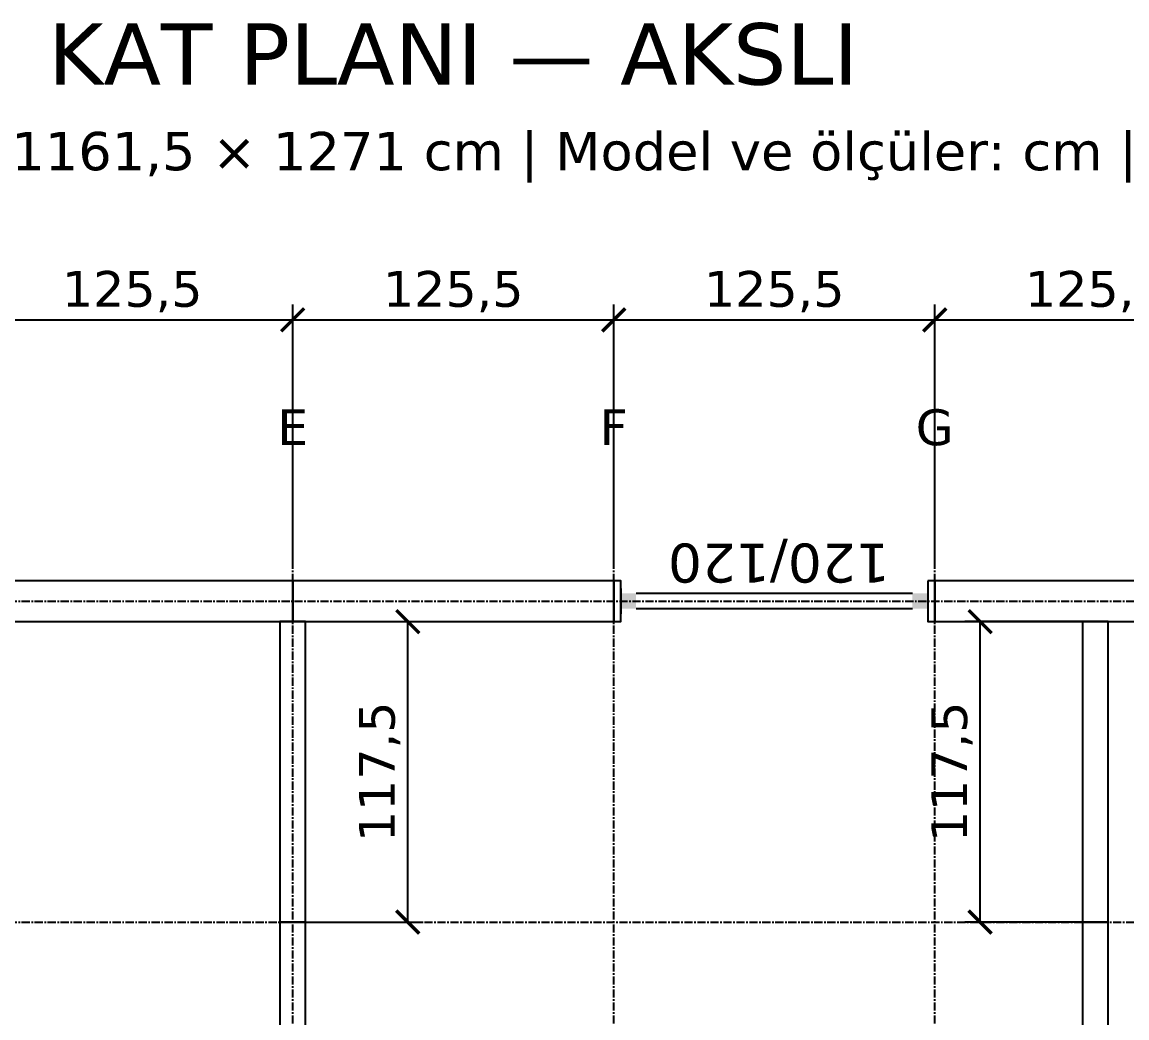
# Model space of a CAD drawing. Header units: centimetres. Extents: x -135 to 5324, y -1304 to 1609.
# Drawn here: x 412.2 to 844.1, y 1100 to 1489.4 of the extents above; entities that cross this region are included whole.
import ezdxf
from ezdxf.enums import TextEntityAlignment as Align

# ---------------------------------------------------------------- set-up
doc = ezdxf.new("R2010")
doc.units = ezdxf.units.CM
doc.linetypes.add('CENTER', pattern=[5.08, 3.175, -0.635, 0.635, -0.635])
for name, color, linetype in [('AKS', 4, 'CENTER'), ('AKS_YAZI', 4, 'Continuous'), ('DIS_DUVAR_160', 30, 'Continuous'), ('IC_DUVAR_100', 30, 'Continuous'), ('ODA_ADLARI', 7, 'Continuous'), ('OLCULER', 7, 'Continuous'), ('OZEL_PANEL_OLCU_CM', 3, 'Continuous'), ('PENCERE', 10, 'Continuous')]:
    doc.layers.add(name, color=color, linetype=linetype)
doc.styles.add('PORTMAN', font='DejaVuSans.ttf')
doc.styles.get("Standard").update_dxf_attribs({"font": 'DejaVuSans.ttf'})
doc.dimstyles.new('PORTMAN', dxfattribs={"dimtxt": 14, "dimasz": 9, "dimexe": 6, "dimexo": 5, "dimgap": 4, "dimtad": 1, "dimtxsty": 'PORTMAN', "dimblk": 'ARCHTICK', "dimcen": 2.5, "dimazin": 3, "dimtfac": 0.5, "dimtmove": 2, "dimatfit": 3})

# ---------------------------------------------------------------- blocks, each defined once
blk = doc.blocks.new('BOM_D09_1255p0_DIS_DOLU')
blk.add_lwpolyline([(0, 0), (16, 0), (16, 125.5), (0, 125.5)], close=True)
blk = doc.blocks.new('kaynak-pencere-120120')
at = {"layer": 'PENCERE', "color": 1}
for p, q in [((53387.01, 8192.86), (53397.01, 8192.86)), ((53389.01, 8186.86), (53389.01, 8078.86)), ((53395.01, 8186.86), (53395.01, 8078.86)), ((53387.01, 8072.86), (53397.01, 8072.86))]:
    blk.add_line(p, q, dxfattribs=at)
for points in [[(53389.01, 8192.86), (53389.01, 8186.86), (53395.01, 8192.86), (53395.01, 8186.86)], [(53389.01, 8072.86), (53389.01, 8078.86), (53395.01, 8072.86), (53395.01, 8078.86)]]:
    blk.add_solid(points, dxfattribs=at)
at = {"layer": 'PENCERE', "color": 0, "lineweight": 25}
blk.add_text('120/120', height=15.217, rotation=270, dxfattribs=at).set_placement((53369.52, 8178.03))
blk = doc.blocks.new('BOM_P01_PENCERE_1200x1200')
at = {"layer": 'PENCERE'}
blk.add_blockref('kaynak-pencere-120120', (0, 0), dxfattribs=at)
blk = doc.blocks.new('BOM_D12_1255p0_DIS_P01')
for points in [[(0, 122.75), (16, 122.75), (16, 125.5), (0, 125.5)], [(0, 0), (16, 0), (16, 2.75), (0, 2.75)]]:
    blk.add_lwpolyline(points, close=True)
at = {"layer": 'PENCERE'}
blk.add_blockref('BOM_P01_PENCERE_1200x1200', (-53384.006, -8070.111), dxfattribs=at)
blk = doc.blocks.new('BOM_I14_1255p0_IC_DOLU')
blk.add_lwpolyline([(0, 0), (10, 0), (10, 125.5), (0, 125.5)], close=True)
blk = doc.blocks.new('BOM_I17_1175p0_IC_DOLU')
blk.add_lwpolyline([(0, 0), (10, 0), (10, 117.5), (0, 117.5)], close=True)
blk = doc.blocks.new('_ARCHTICK')
at = {"color": 0, "linetype": 'BYBLOCK', "const_width": 0.15}
blk.add_lwpolyline([(-0.5, -0.5), (0.5, 0.5)], dxfattribs=at)

msp = doc.modelspace()

# ---------------------------------------------------------------- linework, layer by layer
at = {"layer": 'AKS'}
for p, q in [((518, -35), (518, 1312)), ((643.5, -35), (643.5, 1312)), ((769, -35), (769, 1312)), ((-35, 1263), (1196.5, 1263)), ((-35, 1137.5), (1196.5, 1137.5))]:
    msp.add_line(p, q, dxfattribs=at)

# ---------------------------------------------------------------- block references
at = {"layer": 'DIS_DUVAR_160', "rotation": 270}
for name, p in [('BOM_D12_1255p0_DIS_P01', (643.5, 1271)), ('BOM_D09_1255p0_DIS_DOLU', (392.5, 1271)), ('BOM_D09_1255p0_DIS_DOLU', (518, 1271)), ('BOM_D09_1255p0_DIS_DOLU', (769, 1271))]:
    msp.add_blockref(name, p, dxfattribs=at)
at = {"layer": 'IC_DUVAR_100'}
for name, p in [('BOM_I17_1175p0_IC_DOLU', (513, 1137.5)), ('BOM_I17_1175p0_IC_DOLU', (826.75, 1137.5)), ('BOM_I14_1255p0_IC_DOLU', (513, 1012)), ('BOM_I14_1255p0_IC_DOLU', (826.75, 1012))]:
    msp.add_blockref(name, p, dxfattribs=at)

# ---------------------------------------------------------------- texts
at = {"layer": 'AKS_YAZI', "style": 'PORTMAN'}
for s, p in [('E', (518, 1331)), ('F', (643.5, 1331)), ('G', (769, 1331))]:
    msp.add_text(s, height=14, dxfattribs=at).set_placement(p, align=Align.MIDDLE_CENTER)
at = {"layer": 'ODA_ADLARI', "style": 'PORTMAN'}
for s, height, p in [('KAT PLANI — AKSLI', 24, (580.75, 1477)), ('3+1 EL ÇİZİMİ | 9 x 10 PANO | 1161,5 × 1271 cm | Model ve ölçüler: cm | 125,5 cm aks düzeni', 15, (580.75, 1439))]:
    msp.add_text(s, height=height, dxfattribs=at).set_placement(p, align=Align.MIDDLE_CENTER)

# ---------------------------------------------------------------- dimensions: what is measured, and where the dimension line sits
at = {"layer": 'OLCULER'}
for base, p1, p2 in [((392.5, 1373), (392.5, 1271), (518, 1271)), ((518, 1373), (518, 1271), (643.5, 1271)), ((643.5, 1373), (643.5, 1271), (769, 1271)), ((769, 1373), (769, 1271), (894.5, 1271))]:
    msp.add_linear_dim(base=base, p1=p1, p2=p2, dimstyle='PORTMAN', override={"dimtxt": 14, "dimasz": 9, "dimexe": 6, "dimexo": 5, "dimdec": 2, "dimzin": 8, "dimdsep": 44}, dxfattribs=at).render()
at = {"layer": 'OZEL_PANEL_OLCU_CM'}
for base, p1, p2 in [((563, 1137.5), (513, 1137.5), (513, 1255)), ((786.75, 1137.5), (836.75, 1137.5), (836.75, 1255))]:
    msp.add_linear_dim(base=base, p1=p1, p2=p2, angle=90, dimstyle='PORTMAN', override={"dimtxt": 14, "dimasz": 9, "dimexe": 6, "dimexo": 5, "dimdec": 2, "dimzin": 8, "dimdsep": 44}, dxfattribs=at).render()

doc.saveas('drawing.dxf')
